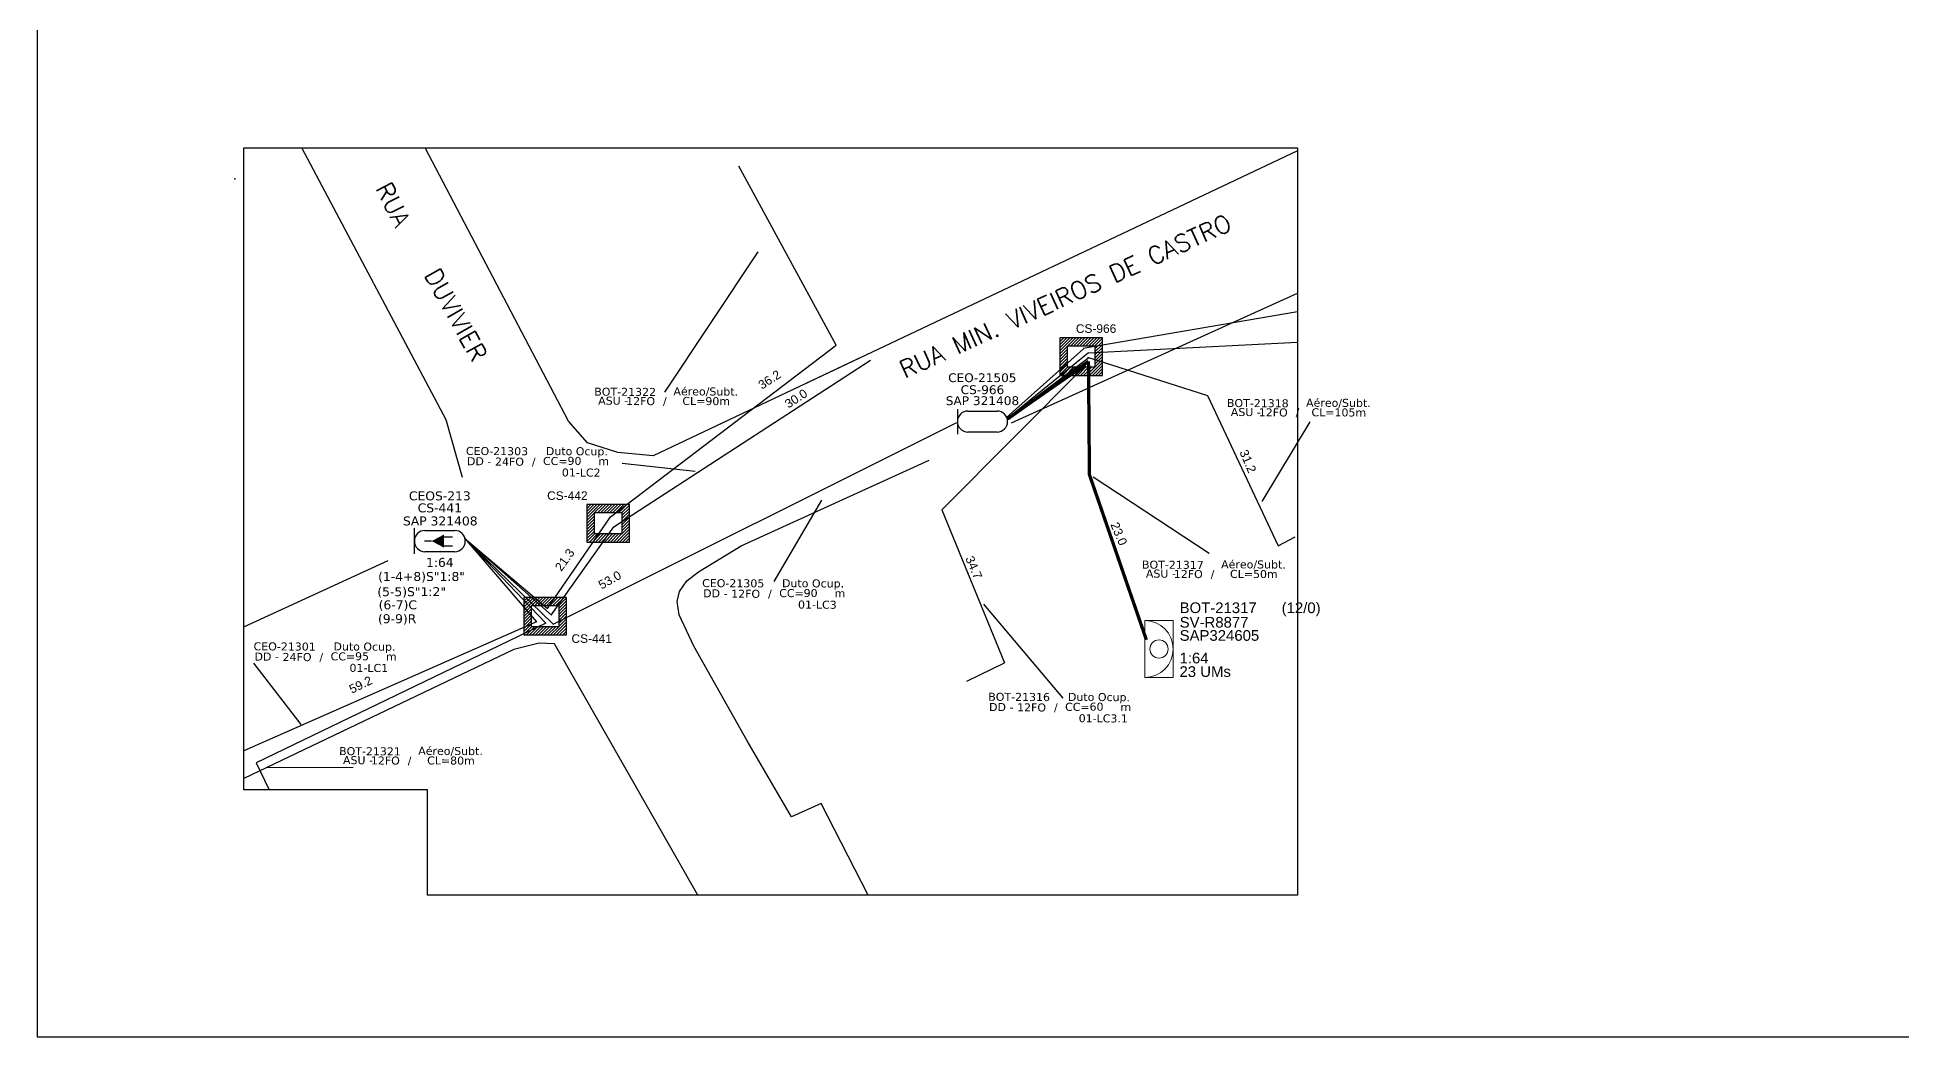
# Model space of a CAD drawing. Extents: x -89 to 749, y 705 to 1299.
# Drawn here: x -89.3 to 330, y 705 to 929.7 of the extents above; entities that cross this region are included whole.
import ezdxf
from ezdxf.enums import TextEntityAlignment as Align

# ---------------------------------------------------------------- set-up
doc = ezdxf.new("R2010")
doc.units = 0
for name, color, linetype in [('10.1-Caixas Subterrâneas', 5, 'Continuous'), ('20.4-CEOS', 1, 'Continuous'), ('20.5-CEO', 1, 'Continuous'), ('CAP a instalar', 1, 'Continuous'), ('FOLHAS', 7, 'Continuous'), ('label_cabos', 7, 'Continuous'), ('Legenda', 1, 'Continuous'), ('MUB', 252, 'Continuous')]:
    doc.layers.add(name, color=color, linetype=linetype)
doc.layers.add("20.0-LEGENDA DOS CDO'S", color=1, linetype='Continuous', lineweight=0)
doc.layers.add('20.1-CDO_INTERIOR', color=1, linetype='Continuous', lineweight=0)
doc.layers.add('EXTRA', color=50, linetype='Continuous', plot=False)
doc.styles.add('ARIAL', font='arial.ttf')
doc.styles.add('ROMANS', font='romans')
doc.styles.add('siredit', font='verdana.ttf')
doc.styles.add('TELEMAR-RJ', font='arial.ttf')
doc.linetypes.add('FENCELINE1', pattern='A,0.25,-0.1,[133,ltypeshp.shx,S=0.1,R=0,X=-0.1,Y=0],-0.1,1', length=1.45)
doc.dimstyles.new('CC', dxfattribs={"dimtxt": 1, "dimasz": 2, "dimexe": 0.18, "dimexo": 0.0625, "dimgap": 0.09, "dimtad": 0, "dimdec": 0, "dimrnd": 1, "dimzin": 0, "dimdsep": 46, "dimtxsty": 'siredit', "dimblk": 'NONE', "dimcen": 0, "dimse1": 1, "dimse2": 1, "dimsd1": 1, "dimsd2": 1, "dimclrt": 7, "dimadec": 0, "dimazin": 0, "dimtfac": 1, "dimtdec": 0, "dimtofl": 0, "dimtmove": 0, "dimatfit": 3, "dimfxl": 0, "dimtolj": 1, "dimtzin": 0, "dimarcsym": 0})

# ---------------------------------------------------------------- blocks, each defined once
blk = doc.blocks.new('*X59')
at = {"color": 0, "linetype": 'Continuous'}
for p, q in [((-1.25, 0.34099), (-0.49099, 1.1)), ((-1.25, 0.517767), (-0.667767, 1.1)), ((-1.25, 0.694544), (-0.844544, 1.1)), ((-1.25, 0.87132), (-1.02132, 1.1)), ((-1.25, 1.048097), (-1.198097, 1.1)), ((-0.789214, 0.625), (-0.314214, 1.1)), ((-0.612437, 0.625), (-0.137437, 1.1)), ((-0.43566, 0.625), (0.03934, 1.1)), ((-0.258883, 0.625), (0.216117, 1.1)), ((-0.082107, 0.625), (0.392893, 1.1)), ((0.09467, 0.625), (0.56967, 1.1)), ((0.271447, 0.625), (0.746447, 1.1)), ((0.448223, 0.625), (0.923223, 1.1)), ((0.625, 0.625), (1.1, 1.1)), ((-1.25, 0.164214), (-0.8035, 0.610714)), ((-1.25, -0.012563), (-0.8035, 0.433937)), ((-1.25, -0.18934), (-0.8035, 0.25716)), ((-1.25, -0.366117), (-0.8035, 0.080383)), ((0.801777, 0.625), (1.25, 1.073223)), ((0.8035, 0.449947), (1.25, 0.896447)), ((0.8035, 0.27317), (1.25, 0.71967)), ((0.8035, 0.096393), (1.25, 0.542893)), ((0.8035, -0.080383), (1.25, 0.366117)), ((0.8035, -0.25716), (1.25, 0.18934)), ((0.8035, -0.433937), (1.25, 0.012563)), ((-1.25, -0.542893), (-0.8035, -0.096393)), ((-1.25, -0.71967), (-0.8035, -0.27317)), ((-1.25, -0.896447), (-0.8035, -0.449947)), ((-1.25, -1.073223), (-0.801777, -0.625)), ((-1.1, -1.1), (-0.625, -0.625)), ((-0.923223, -1.1), (-0.448223, -0.625)), ((-0.746447, -1.1), (-0.271447, -0.625)), ((-0.56967, -1.1), (-0.09467, -0.625)), ((-0.392893, -1.1), (0.082107, -0.625)), ((-0.216117, -1.1), (0.258883, -0.625)), ((-0.03934, -1.1), (0.43566, -0.625)), ((0.137437, -1.1), (0.612437, -0.625)), ((0.314214, -1.1), (0.789214, -0.625)), ((0.49099, -1.1), (1.25, -0.34099)), ((0.667767, -1.1), (1.25, -0.517767)), ((0.8035, -0.610714), (1.25, -0.164214)), ((0.844544, -1.1), (1.25, -0.694544)), ((1.02132, -1.1), (1.25, -0.87132)), ((1.198097, -1.1), (1.25, -1.048097))]:
    blk.add_line(p, q, dxfattribs=at)
blk = doc.blocks.new('MANHOLE_MQ')
at = {"color": 0, "linetype": 'Continuous'}
for p, q in [((0.00000623, 0.00000569), (-0.00000627, 0.00000569)), ((-0.00000627, 0.00000569), (-0.00000627, -0.00000531)), ((0.00000623, -0.00000531), (0.00000623, 0.00000569)), ((-0.00000404, 0.00000331), (0.00000399, 0.00000331)), ((-0.00000404, -0.00000294), (-0.00000404, 0.00000331)), ((0.00000399, 0.00000331), (0.00000399, -0.00000294)), ((-0.00000627, -0.00000531), (0.00000623, -0.00000531)), ((0.00000399, -0.00000294), (-0.00000404, -0.00000294)), ((0.00000399, -0.00000294), (0.00000399, -0.00000294))]:
    blk.add_line(p, q, dxfattribs=at)
at = {"color": 0, "linetype": 'Continuous', "xscale": 5e-06, "yscale": 5e-06, "zscale": 1e-05}
blk.add_blockref('*X59', (-0.00000002, 0.00000019), dxfattribs=at)
blk = doc.blocks.new('*U135')
at = {"layer": '20.4-CEOS', "color": 7, "style": 'siredit'}
for tag, p in [('FIBRAS_SPLITTER', (0, 0)), ('FIBRAS_TOP_C', (0, -4.13)), ('RESERVA_FINAIS', (0, -5.46))]:
    blk.add_attdef(tag, p, '', height=1.01, dxfattribs=at)
for tag, p, flags in [('ID_ATIVIDADE', (0, -6.77), 3), ('QTDE', (0, -9.4), 1), ('FATOR', (0, -8.09), 1), ('FID', (0, -10.71), 1)]:
    blk.add_attdef(tag, p, '', height=1.01, dxfattribs=dict(at, flags=flags))
blk = doc.blocks.new('*U134')
at = {"layer": '20.4-CEOS', "color": 7, "style": 'siredit'}
blk.add_attdef('FIBRAS_SPLITTER', (0, 0), '', height=1.01, dxfattribs=at)
for tag, p, flags in [('ID_ATIVIDADE', (0, -1.48), 3), ('FATOR', (0, -2.79), 3), ('QTDE', (0, -4.11), 1), ('FID', (0, -5.42), 1)]:
    blk.add_attdef(tag, p, '', height=1.01, dxfattribs=dict(at, flags=flags))
blk = doc.blocks.new('LEGENDA DOS CABOS')
at = {"layer": 'EXTRA', "color": 0, "style": 'siredit'}
for tag, p in [('ID', (4.6, 0.97)), ('XX', (9.03, 0.97))]:
    blk.add_attdef(tag, text='', height=0.48, rotation=359.69, dxfattribs=at).set_placement(p, align=Align.MIDDLE_CENTER)
at = {"layer": 'Legenda', "color": 0, "style": 'siredit'}
for tag, p in [('TIPO_CABO', (1.31, 0)), ('CABO', (4.69, -0.05)), ('/', (6.81, -0.05)), ('METROS', (10.03, -0.05))]:
    blk.add_attdef(tag, text='', height=0.8, rotation=359.69, dxfattribs=at).set_placement(p, align=Align.MIDDLE_CENTER)
blk = doc.blocks.new('Inst CB DT OCUP CFOA-SM-DD-S-12')
at = {"layer": 'label_cabos', "color": 0, "style": 'siredit'}
for tag, flags, p in [('ID_ATIVIDADE', 3, (1.31, 2.67)), ('FATOR', 1, (11.56, 2.55))]:
    blk.add_attdef(tag, text='', height=1, rotation=359.69, dxfattribs=dict(at, flags=flags)).set_placement(p, align=Align.MIDDLE_CENTER)
for tag, p in [('TIPO_CABO', (1.11, 0)), ('DESTINO_CABO', (3.13, 1.26)), ('CABO', (4.69, -0.05)), ('/', (7.71, -0.05)), ('LANCE', (10.41, 0.02)), ('TIPO_CABO', (13.11, 1.24)), ('UND', (16.46, 0)), ('FID', (13.65, -1.41))]:
    blk.add_attdef(tag, text='', height=1, rotation=359.69, dxfattribs=at).set_placement(p, align=Align.MIDDLE_CENTER)
blk.add_attdef('QTDE', (11.93, -0.45), '', height=1, rotation=359.69, dxfattribs=at)
blk = doc.blocks.new('_None')
blk = doc.blocks.new('Inst CB DT OCUP CFOA-SM-DD-G-24')
at = {"layer": 'label_cabos', "color": 0, "style": 'siredit'}
for tag, flags, p in [('ID_ATIVIDADE', 3, (1.31, 2.67)), ('FATOR', 1, (11.56, 2.55))]:
    blk.add_attdef(tag, text='', height=1, rotation=359.69, dxfattribs=dict(at, flags=flags)).set_placement(p, align=Align.MIDDLE_CENTER)
for tag, p in [('TIPO_CABO', (1.11, 0)), ('DESTINO_CABO', (3.13, 1.26)), ('CABO', (4.69, -0.05)), ('/', (7.71, -0.05)), ('LANCE', (10.41, 0.02)), ('TIPO_CABO', (13.11, 1.24)), ('UND', (16.46, 0)), ('FID', (13.65, -1.41))]:
    blk.add_attdef(tag, text='', height=1, rotation=359.69, dxfattribs=at).set_placement(p, align=Align.MIDDLE_CENTER)
blk.add_attdef('QTDE', (11.93, -0.45), '', height=1, rotation=359.69, dxfattribs=at)

msp = doc.modelspace()

# ---------------------------------------------------------------- linework, layer by layer
msp.add_lwpolyline([(-89.32, 705.02), (749.25, 705.02), (749.25, 1299.02), (-89.32, 1299.02), (-89.32, 705.02)])
at = {"color": 0}
msp.add_lwpolyline([(108.26, 736.81), (-1.6, 736.81), (-1.6, 760.5), (-42.88, 760.5), (-42.88, 904.84), (194.09, 904.84), (194.09, 736.81), (108.26, 736.81)], dxfattribs=at)
at = {"layer": '20.1-CDO_INTERIOR', "color": 1, "lineweight": 18}
msp.add_lwpolyline([(166.12, 785.81), (166.13, 798.56), (159.75, 798.56), (159.75, 785.81)], close=True, dxfattribs=at)
msp.add_circle((162.94, 792.18), 2.04, dxfattribs=at)
msp.add_arc((159.75, 792.18), 6.38, 269.9724, 89.9724, dxfattribs=at)
at = {"layer": '20.4-CEOS', "color": 5}
for p, q in [((-2.14, 818.82), (4.55, 818.82)), ((4.55, 814.05), (-2.14, 814.05))]:
    msp.add_line(p, q, dxfattribs=at)
for points in [[(-4.52, 813.56), (-4.52, 819.31)], [(-0.64, 816.44), (-2.25, 816.44)], [(2, 817.38), (4.03, 817.38)], [(2, 815.4), (4.03, 815.4)]]:
    msp.add_lwpolyline(points, dxfattribs=at)
msp.add_lwpolyline([(-0.64, 816.44, 0, 2.94, 0), (2.12, 816.44, 2.94, 2.94, 0)], format="xyseb", dxfattribs=at)
for centre, start, end in [((-2.14, 816.44), 90, 270), ((4.55, 816.44), 270, 90)]:
    msp.add_arc(centre, 2.38, start, end, dxfattribs=at)
at = {"layer": '20.5-CEO', "color": 5}
for p, q in [((119.95, 845.65), (126.53, 845.65)), ((126.53, 840.96), (119.95, 840.96))]:
    msp.add_line(p, q, dxfattribs=at)
msp.add_lwpolyline([(117.6, 846.13), (117.6, 840.48)], dxfattribs=at)
for centre, start, end in [((119.95, 843.31), 90, 270), ((126.53, 843.31), 270, 90)]:
    msp.add_arc(centre, 2.35, start, end, dxfattribs=at)
at = {"layer": 'CAP a instalar', "color": 7, "linetype": 'FENCELINE1', "ltscale": 9}
for points in [[(39.56, 821.91), (90.32, 860.46), (68.46, 900.74)], [(145.88, 859.83), (194.09, 868.03)], [(128.64, 844.23), (145.97, 859.64)], [(147.01, 858.76), (194.09, 861.15)], [(128.79, 843.68), (146.4, 855.91), (114.08, 823.47)], [(128.76, 843.98), (147.06, 858.86)], [(128.85, 844.01), (147.19, 857.72)], [(146.84, 857.76), (173.87, 849.15), (189.72, 815.41)], [(114.08, 823.47), (128.21, 789.1)], [(189.72, 815.41), (193.54, 817.38)], [(22.96, 798.3), (-42.88, 769.32)], [(25.03, 797.96), (-40.07, 766.59), (-37.19, 760.5)], [(119.71, 784.98), (128.21, 789.1)]]:
    msp.add_lwpolyline(points, dxfattribs=at)
at = {"layer": 'CAP a instalar', "color": 7, "ltscale": 9}
for points in [[(26.24, 799.82), (40.37, 819.68), (98.05, 857.09)], [(6.74, 817.11), (25.44, 801.31), (39.56, 821.91)], [(6.74, 817.11), (26.35, 799.77)], [(6.74, 817.11), (25.03, 797.96)], [(6.74, 817.11), (22.96, 798.3)]]:
    msp.add_lwpolyline(points, dxfattribs=at)
at = {"layer": 'CAP a instalar', "linetype": 'FENCELINE1', "ltscale": 9, "const_width": 0.747}
for points in [[(128.9, 843.9), (147.08, 856.84)], [(147.08, 856.84), (147.29, 831.39), (160.1, 794.24)]]:
    msp.add_lwpolyline(points, dxfattribs=at)
at = {"layer": 'CAP a instalar', "color": 5, "linetype": 'FENCELINE1', "ltscale": 9}
msp.add_lwpolyline([(26.67, 797.8), (117.48, 843.11)], dxfattribs=at)
at = {"layer": 'CAP a instalar', "color": 5, "ltscale": 9}
msp.add_lwpolyline([(6.74, 817.11), (26.67, 797.8)], dxfattribs=at)
at = {"layer": 'MUB', "color": 4}
for points in [[(6.27, 830.71), (2.64, 843.72), (-29.85, 904.84)], [(96.15, 857.84), (49.2, 835.64), (41.25, 836.32), (34.45, 838.52), (30.17, 843.43), (-2.09, 904.84)], [(194.09, 904.16), (82.93, 851.59)], [(129.8, 843.03), (194.09, 872.21)], [(97.55, 736.81), (86.94, 757.42), (80.33, 754.48), (70.36, 771.57), (58.36, 792.85), (55.03, 799.86), (54.56, 802.88), (55.11, 805.14), (56.79, 807.53), (59.36, 809.52), (68.94, 815.4), (111.25, 834.61)], [(-42.88, 797.13), (-10.39, 812.04)], [(59.25, 736.81), (27.02, 793.33), (23.56, 793.46), (17.86, 792.07), (-42.88, 763.09)]]:
    msp.add_lwpolyline(points, dxfattribs=at)
at = {"layer": 'MUB', "color": 0}
msp.add_point((-44.92, 897.87), dxfattribs=at)

# ---------------------------------------------------------------- block references
at = {"color": 0, "lineweight": 0}
ref = msp.add_blockref('Inst CB DT OCUP CFOA-SM-DD-G-24', (8.43, 834.4), dxfattribs=dict(at, xscale=1.8, yscale=1.8, zscale=1.8))
ref.add_attrib('DESTINO_CABO', 'CEO-21303', dxfattribs={"layer": 'label_cabos', "color": 0, "height": 1.8, "rotation": 359.69, "style": 'siredit'}).set_placement((14.07, 836.67), align=Align.MIDDLE_CENTER)
ref.add_attrib('TIPO_CABO', 'Duto Ocup.', dxfattribs={"layer": 'label_cabos', "color": 0, "height": 1.8, "rotation": 359.69, "style": 'siredit'}).set_placement((32.03, 836.64), align=Align.MIDDLE_CENTER)
ref.add_attrib('/', '/', dxfattribs={"layer": 'label_cabos', "color": 0, "height": 1.8, "rotation": 359.69, "style": 'siredit'}).set_placement((22.32, 834.3), align=Align.MIDDLE_CENTER)
ref.add_attrib('FID', '01-LC2', dxfattribs={"layer": 'label_cabos', "color": 0, "height": 1.8, "rotation": 359.69, "style": 'siredit'}).set_placement((33, 831.85), align=Align.MIDDLE_CENTER)
ref.add_attrib('LANCE', 'CC=', dxfattribs={"layer": 'label_cabos', "color": 0, "height": 1.8, "rotation": 359.69, "style": 'siredit'}).set_placement((27.17, 834.44), align=Align.MIDDLE_CENTER)
ref.add_attrib('UND', 'm', dxfattribs={"layer": 'label_cabos', "color": 0, "height": 1.8, "rotation": 359.69, "style": 'siredit'}).set_placement((38.07, 834.4), align=Align.MIDDLE_CENTER)
ref.add_attrib('CABO', '24FO', dxfattribs={"layer": 'label_cabos', "color": 0, "height": 1.8, "rotation": 359.69, "style": 'siredit'}).set_placement((16.87, 834.3), align=Align.MIDDLE_CENTER)
ref.add_attrib('TIPO_CABO', 'DD - ', dxfattribs={"layer": 'label_cabos', "color": 0, "height": 1.8, "rotation": 359.69, "style": 'siredit'}).set_placement((10.44, 834.39), align=Align.MIDDLE_CENTER)
ref.add_attrib('QTDE', '90', (29.91, 833.58), dxfattribs={"layer": 'label_cabos', "color": 0, "height": 1.8, "rotation": 359.69, "style": 'siredit'})
ref = msp.add_blockref('Inst CB DT OCUP CFOA-SM-DD-S-12', (61.55, 804.7), dxfattribs=dict(at, xscale=1.8, yscale=1.8, zscale=1.8))
ref.add_attrib('DESTINO_CABO', 'CEO-21305', dxfattribs={"layer": 'label_cabos', "color": 0, "height": 1.8, "rotation": 359.69, "style": 'siredit'}).set_placement((67.19, 806.97), align=Align.MIDDLE_CENTER)
ref.add_attrib('TIPO_CABO', 'Duto Ocup.', dxfattribs={"layer": 'label_cabos', "color": 0, "height": 1.8, "rotation": 359.69, "style": 'siredit'}).set_placement((85.14, 806.94), align=Align.MIDDLE_CENTER)
ref.add_attrib('/', '/', dxfattribs={"layer": 'label_cabos', "color": 0, "height": 1.8, "rotation": 359.69, "style": 'siredit'}).set_placement((75.43, 804.6), align=Align.MIDDLE_CENTER)
ref.add_attrib('FID', '01-LC3', dxfattribs={"layer": 'label_cabos', "color": 0, "height": 1.8, "rotation": 359.69, "style": 'siredit'}).set_placement((86.11, 802.15), align=Align.MIDDLE_CENTER)
ref.add_attrib('LANCE', 'CC=', dxfattribs={"layer": 'label_cabos', "color": 0, "height": 1.8, "rotation": 359.69, "style": 'siredit'}).set_placement((80.29, 804.74), align=Align.MIDDLE_CENTER)
ref.add_attrib('UND', 'm', dxfattribs={"layer": 'label_cabos', "color": 0, "height": 1.8, "rotation": 359.69, "style": 'siredit'}).set_placement((91.18, 804.7), align=Align.MIDDLE_CENTER)
ref.add_attrib('CABO', '12FO', dxfattribs={"layer": 'label_cabos', "color": 0, "height": 1.8, "rotation": 359.69, "style": 'siredit'}).set_placement((69.98, 804.6), align=Align.MIDDLE_CENTER)
ref.add_attrib('TIPO_CABO', 'DD - ', dxfattribs={"layer": 'label_cabos', "color": 0, "height": 1.8, "rotation": 359.69, "style": 'siredit'}).set_placement((63.55, 804.69), align=Align.MIDDLE_CENTER)
ref.add_attrib('QTDE', '90', (83.02, 803.88), dxfattribs={"layer": 'label_cabos', "color": 0, "height": 1.8, "rotation": 359.69, "style": 'siredit'})
ref = msp.add_blockref('Inst CB DT OCUP CFOA-SM-DD-G-24', (-39.33, 790.48), dxfattribs=dict(at, xscale=1.8, yscale=1.8, zscale=1.8))
ref.add_attrib('DESTINO_CABO', 'CEO-21301', dxfattribs={"layer": 'label_cabos', "color": 0, "height": 1.8, "rotation": 359.69, "style": 'siredit'}).set_placement((-33.69, 792.75), align=Align.MIDDLE_CENTER)
ref.add_attrib('TIPO_CABO', 'Duto Ocup.', dxfattribs={"layer": 'label_cabos', "color": 0, "height": 1.8, "rotation": 359.69, "style": 'siredit'}).set_placement((-15.74, 792.72), align=Align.MIDDLE_CENTER)
ref.add_attrib('/', '/', dxfattribs={"layer": 'label_cabos', "color": 0, "height": 1.8, "rotation": 359.69, "style": 'siredit'}).set_placement((-25.45, 790.38), align=Align.MIDDLE_CENTER)
ref.add_attrib('FID', '01-LC1', dxfattribs={"layer": 'label_cabos', "color": 0, "height": 1.8, "rotation": 359.69, "style": 'siredit'}).set_placement((-14.76, 787.93), align=Align.MIDDLE_CENTER)
ref.add_attrib('LANCE', 'CC=', dxfattribs={"layer": 'label_cabos', "color": 0, "height": 1.8, "rotation": 359.69, "style": 'siredit'}).set_placement((-20.59, 790.52), align=Align.MIDDLE_CENTER)
ref.add_attrib('UND', 'm', dxfattribs={"layer": 'label_cabos', "color": 0, "height": 1.8, "rotation": 359.69, "style": 'siredit'}).set_placement((-9.7, 790.48), align=Align.MIDDLE_CENTER)
ref.add_attrib('CABO', '24FO', dxfattribs={"layer": 'label_cabos', "color": 0, "height": 1.8, "rotation": 359.69, "style": 'siredit'}).set_placement((-30.9, 790.38), align=Align.MIDDLE_CENTER)
ref.add_attrib('TIPO_CABO', 'DD - ', dxfattribs={"layer": 'label_cabos', "color": 0, "height": 1.8, "rotation": 359.69, "style": 'siredit'}).set_placement((-37.33, 790.47), align=Align.MIDDLE_CENTER)
ref.add_attrib('QTDE', '95', (-17.86, 789.66), dxfattribs={"layer": 'label_cabos', "color": 0, "height": 1.8, "rotation": 359.69, "style": 'siredit'})
ref = msp.add_blockref('Inst CB DT OCUP CFOA-SM-DD-S-12', (125.84, 779.14), dxfattribs=dict(at, xscale=1.8, yscale=1.8, zscale=1.8))
ref.add_attrib('DESTINO_CABO', 'BOT-21316', dxfattribs={"layer": 'label_cabos', "color": 0, "height": 1.8, "rotation": 359.69, "style": 'siredit'}).set_placement((131.48, 781.41), align=Align.MIDDLE_CENTER)
ref.add_attrib('TIPO_CABO', 'Duto Ocup.', dxfattribs={"layer": 'label_cabos', "color": 0, "height": 1.8, "rotation": 359.69, "style": 'siredit'}).set_placement((149.44, 781.38), align=Align.MIDDLE_CENTER)
ref.add_attrib('/', '/', dxfattribs={"layer": 'label_cabos', "color": 0, "height": 1.8, "rotation": 359.69, "style": 'siredit'}).set_placement((139.73, 779.05), align=Align.MIDDLE_CENTER)
ref.add_attrib('FID', '01-LC3.1', dxfattribs={"layer": 'label_cabos', "color": 0, "height": 1.8, "rotation": 359.69, "style": 'siredit'}).set_placement((150.41, 776.59), align=Align.MIDDLE_CENTER)
ref.add_attrib('LANCE', 'CC=', dxfattribs={"layer": 'label_cabos', "color": 0, "height": 1.8, "rotation": 359.69, "style": 'siredit'}).set_placement((144.58, 779.18), align=Align.MIDDLE_CENTER)
ref.add_attrib('UND', 'm', dxfattribs={"layer": 'label_cabos', "color": 0, "height": 1.8, "rotation": 359.69, "style": 'siredit'}).set_placement((155.48, 779.14), align=Align.MIDDLE_CENTER)
ref.add_attrib('CABO', '12FO', dxfattribs={"layer": 'label_cabos', "color": 0, "height": 1.8, "rotation": 359.69, "style": 'siredit'}).set_placement((134.28, 779.05), align=Align.MIDDLE_CENTER)
ref.add_attrib('TIPO_CABO', 'DD - ', dxfattribs={"layer": 'label_cabos', "color": 0, "height": 1.8, "rotation": 359.69, "style": 'siredit'}).set_placement((127.85, 779.13), align=Align.MIDDLE_CENTER)
ref.add_attrib('QTDE', '60', (147.32, 778.32), dxfattribs={"layer": 'label_cabos', "color": 0, "height": 1.8, "rotation": 359.69, "style": 'siredit'})
at = {"layer": '10.1-Caixas Subterrâneas', "color": 30, "xscale": 767490.1303467795, "yscale": 767490.1303467795, "zscale": 767490.1303467795, "rotation": 180.0000000000633}
for p in [(145.43, 858.05), (39.04, 820.58), (24.9, 799.71)]:
    msp.add_blockref('MANHOLE_MQ', p, dxfattribs=at)
at = {"layer": '20.4-CEOS', "color": 0, "lineweight": 0}
ref = msp.add_blockref('*U135', (-12.67, 807.47), dxfattribs=dict(at, xscale=2, yscale=2, zscale=2))
ref.add_attrib('FIBRAS_SPLITTER', '(1-4+8)S"1:8"', (-12.67, 807.47), dxfattribs={"color": 7, "height": 2.0194, "style": 'siredit'})
ref.add_attrib('FIBRAS_TOP_C', '(6-7)C', (-12.55, 801.1), dxfattribs={"color": 7, "height": 2.019, "style": 'siredit'})
ref.add_attrib('RESERVA_FINAIS', '(9-9)R', (-12.7, 797.98), dxfattribs={"color": 7, "height": 2.019, "style": 'siredit'})
at = {"layer": '20.4-CEOS', "color": 0, "lineweight": 0, "xscale": 2, "yscale": 2, "zscale": 2}
msp.add_blockref('*U134', (-12.85, 804.06), dxfattribs=at).add_auto_attribs({'FIBRAS_SPLITTER': '(5-5)S"1:2"'})
at = {"layer": 'label_cabos', "color": 0, "lineweight": 0}
ref = msp.add_blockref('LEGENDA DOS CABOS', (35.26, 847.07), dxfattribs=dict(at, xscale=1.8, yscale=1.8, zscale=1.8))
ref.add_attrib('ID', 'BOT-21322', dxfattribs={"color": 0, "height": 1.8, "rotation": 359.69, "style": 'siredit'}).set_placement((42.89, 850), align=Align.MIDDLE_CENTER)
ref.add_attrib('CABO', '12FO', dxfattribs={"color": 0, "height": 1.8, "rotation": 359.69, "style": 'siredit'}).set_placement((46.36, 847.92), align=Align.MIDDLE_CENTER)
ref.add_attrib('METROS', 'CL=90m', dxfattribs={"color": 0, "height": 1.8, "rotation": 359.69, "style": 'siredit'}).set_placement((61.11, 847.92), align=Align.MIDDLE_CENTER)
ref.add_attrib('XX', 'Aéreo/Subt.', dxfattribs={"color": 0, "height": 1.8, "rotation": 359.69, "style": 'siredit'}).set_placement((61.01, 850.08), align=Align.MIDDLE_CENTER)
ref.add_attrib('/', '/', dxfattribs={"color": 0, "height": 1.8, "rotation": 359.69, "style": 'siredit'}).set_placement((51.81, 847.92), align=Align.MIDDLE_CENTER)
ref.add_attrib('TIPO_CABO', 'ASU -', dxfattribs={"color": 0, "height": 1.8, "rotation": 359.69, "style": 'siredit'}).set_placement((40.19, 848.01), align=Align.MIDDLE_CENTER)
ref = msp.add_blockref('LEGENDA DOS CABOS', (177.53, 844.51), dxfattribs=dict(at, xscale=1.8, yscale=1.8, zscale=1.8))
ref.add_attrib('ID', 'BOT-21318', dxfattribs={"color": 0, "height": 1.8, "rotation": 359.69, "style": 'siredit'}).set_placement((185.16, 847.45), align=Align.MIDDLE_CENTER)
ref.add_attrib('CABO', '12FO', dxfattribs={"color": 0, "height": 1.8, "rotation": 359.69, "style": 'siredit'}).set_placement((188.63, 845.37), align=Align.MIDDLE_CENTER)
ref.add_attrib('METROS', 'CL=105m', dxfattribs={"color": 0, "height": 1.8, "rotation": 359.69, "style": 'siredit'}).set_placement((203.38, 845.37), align=Align.MIDDLE_CENTER)
ref.add_attrib('XX', 'Aéreo/Subt.', dxfattribs={"color": 0, "height": 1.8, "rotation": 359.69, "style": 'siredit'}).set_placement((203.28, 847.52), align=Align.MIDDLE_CENTER)
ref.add_attrib('/', '/', dxfattribs={"color": 0, "height": 1.8, "rotation": 359.69, "style": 'siredit'}).set_placement((194.08, 845.37), align=Align.MIDDLE_CENTER)
ref.add_attrib('TIPO_CABO', 'ASU -', dxfattribs={"color": 0, "height": 1.8, "rotation": 359.69, "style": 'siredit'}).set_placement((182.46, 845.45), align=Align.MIDDLE_CENTER)
ref = msp.add_blockref('LEGENDA DOS CABOS', (158.43, 808.19), dxfattribs=dict(at, xscale=1.8, yscale=1.8, zscale=1.8))
ref.add_attrib('ID', 'BOT-21317', dxfattribs={"color": 0, "height": 1.8, "rotation": 359.69, "style": 'siredit'}).set_placement((166.06, 811.12), align=Align.MIDDLE_CENTER)
ref.add_attrib('CABO', '12FO', dxfattribs={"color": 0, "height": 1.8, "rotation": 359.69, "style": 'siredit'}).set_placement((169.52, 809.04), align=Align.MIDDLE_CENTER)
ref.add_attrib('METROS', 'CL=50m', dxfattribs={"color": 0, "height": 1.8, "rotation": 359.69, "style": 'siredit'}).set_placement((184.27, 809.04), align=Align.MIDDLE_CENTER)
ref.add_attrib('XX', 'Aéreo/Subt.', dxfattribs={"color": 0, "height": 1.8, "rotation": 359.69, "style": 'siredit'}).set_placement((184.18, 811.2), align=Align.MIDDLE_CENTER)
ref.add_attrib('/', '/', dxfattribs={"color": 0, "height": 1.8, "rotation": 359.69, "style": 'siredit'}).set_placement((174.97, 809.04), align=Align.MIDDLE_CENTER)
ref.add_attrib('TIPO_CABO', 'ASU -', dxfattribs={"color": 0, "height": 1.8, "rotation": 359.69, "style": 'siredit'}).set_placement((163.36, 809.13), align=Align.MIDDLE_CENTER)
ref = msp.add_blockref('LEGENDA DOS CABOS', (-22.13, 766.25), dxfattribs=dict(at, xscale=1.8, yscale=1.8, zscale=1.8))
ref.add_attrib('ID', 'BOT-21321', dxfattribs={"color": 0, "height": 1.8, "rotation": 359.69, "style": 'siredit'}).set_placement((-14.5, 769.19), align=Align.MIDDLE_CENTER)
ref.add_attrib('CABO', '12FO', dxfattribs={"color": 0, "height": 1.8, "rotation": 359.69, "style": 'siredit'}).set_placement((-11.04, 767.11), align=Align.MIDDLE_CENTER)
ref.add_attrib('METROS', 'CL=80m', dxfattribs={"color": 0, "height": 1.8, "rotation": 359.69, "style": 'siredit'}).set_placement((3.71, 767.11), align=Align.MIDDLE_CENTER)
ref.add_attrib('XX', 'Aéreo/Subt.', dxfattribs={"color": 0, "height": 1.8, "rotation": 359.69, "style": 'siredit'}).set_placement((3.62, 769.26), align=Align.MIDDLE_CENTER)
ref.add_attrib('/', '/', dxfattribs={"color": 0, "height": 1.8, "rotation": 359.69, "style": 'siredit'}).set_placement((-5.59, 767.11), align=Align.MIDDLE_CENTER)
ref.add_attrib('TIPO_CABO', 'ASU -', dxfattribs={"color": 0, "height": 1.8, "rotation": 359.69, "style": 'siredit'}).set_placement((-17.2, 767.19), align=Align.MIDDLE_CENTER)

# ---------------------------------------------------------------- texts
at = {"layer": '10.1-Caixas Subterrâneas', "color": 30, "style": 'ARIAL'}
for s, p in [('CS-966', (144.24, 863.25)), ('CS-442', (25.34, 825.7)), ('CS-441', (30.82, 793.56))]:
    msp.add_text(s, height=1.92, dxfattribs=at).set_placement(p)
at = {"layer": "20.0-LEGENDA DOS CDO'S", "color": 1, "style": 'ARIAL'}
for s, p in [('BOT-21317', (167.58, 800.26)), ('SV-R8877', (167.59, 796.99)), ('SAP324605', (167.58, 794.03)), ('23 UMs', (167.55, 785.91)), ('1:64', (167.56, 788.95))]:
    msp.add_text(s, height=2.4, rotation=359.9724, dxfattribs=at).set_placement(p)
msp.add_text('         (12/0)', height=2.4, rotation=359.9724, dxfattribs=at).set_placement((190.71, 800.25), align=Align.CENTER)
at = {"layer": '20.4-CEOS', "color": 5, "style": 'siredit'}
for s, height, p in [('CEO-21505', 1.979, (123.21, 854.16)), ('CEOS-213', 2.019, (1.21, 827.62)), ('SAP 321408', 2.019, (1.31, 821.98)), ('CS-441', 2.019, (1.21, 824.92)), ('1:64', 2.019, (1.21, 812.66))]:
    msp.add_text(s, height=height, dxfattribs=at).set_placement(p, align=Align.TOP_CENTER)
at = {"layer": '20.5-CEO', "color": 5, "style": 'siredit'}
for s, p in [('CS-966', (123.24, 851.47)), ('SAP 321408', (123.24, 849))]:
    msp.add_text(s, height=1.987, dxfattribs=at).set_placement(p, align=Align.TOP_CENTER)
at = {"layer": 'FOLHAS', "color": 2, "style": 'TELEMAR-RJ'}
for s, rotation, p in [('36.2', 32.9906, (75.34, 852.74)), ('30.0', 32.9906, (81.31, 848.49)), ('31.2', 293.0844, (182.95, 834.39)), ('23.0', 293.0418, (153.93, 818.09)), ('21.3', 54.6661, (29.28, 812.24)), ('53.0', 29.5118, (39.42, 807.71)), ('34.7', 293.2897, (121.31, 810.5)), ('59.2', 25.9677, (-16.61, 784.16))]:
    msp.add_text(s, height=1.969, rotation=rotation, dxfattribs=at).set_placement(p, align=Align.MIDDLE)
at = {"layer": 'MUB', "color": 0, "style": 'ROMANS'}
for s, rotation, p in [('RUA', 296.7113, (-13.37, 895.81)), ('DUVIVIER', 299.0034, (-2.42, 876.32))]:
    msp.add_text(s, height=3.937, rotation=rotation, dxfattribs=at).set_placement(p)
at = {"layer": 'MUB', "style": 'ROMANS'}
msp.add_text('RUA MIN. VIVEIROS DE CASTRO', height=3.937, rotation=24.444, dxfattribs=at).set_placement((105.75, 852.94))

# ---------------------------------------------------------------- leaders
at = {"layer": 'label_cabos'}
for points in [[(72.76, 881.48), (51.75, 849.93)], [(186.16, 825.35), (196.9, 843.22)], [(58.62, 832.06), (42.25, 833.86)], [(148.14, 830.86), (174.23, 813.73)], [(87.01, 825.67), (76.32, 807.33)], [(123.49, 802.26), (141.34, 781.14)], [(-29.96, 775.19), (-40.6, 789.01)], [(-37.81, 765.51), (-18.26, 765.61)]]:
    msp.add_leader(points, dimstyle='CC', override={"dimasz": 0.05, "dimgap": 0.09, "dimtad": 0}, dxfattribs=at)

doc.saveas('drawing.dxf')
